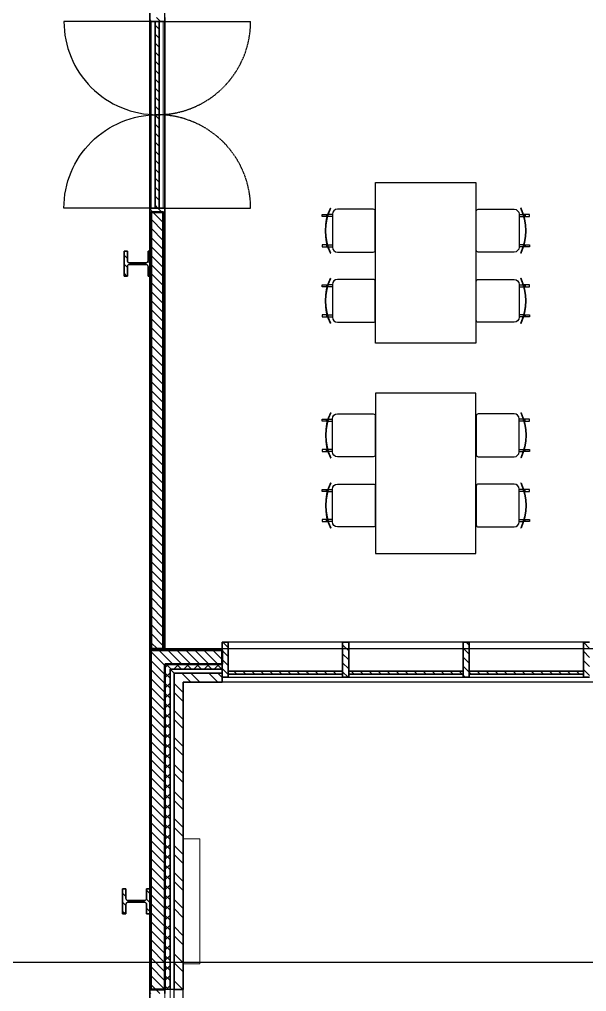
# Model space of a CAD drawing. Header units: millimetres. Extents: x -100 to 251604, y 0 to 25979.
# Drawn here: x 38954 to 44604, y 9626 to 19318 of the extents above; entities that cross this region are included whole.
import ezdxf

# ---------------------------------------------------------------- set-up
doc = ezdxf.new("R2010")
doc.units = ezdxf.units.MM
doc.linetypes.add('HIDDEN', pattern=[9.525, 6.35, -3.175])
doc.layers.get('0').update_dxf_attribs({"true_color": 0xdfdfdf})
for name, color, linetype in [('Background_0', 7, 'Continuous'), ('Background_BRX_2D_Symbols', 7, 'Continuous'), ('Background_DOOR_FRAME', 253, 'Continuous'), ('Background_DOOR_PANEL', 255, 'Continuous'), ('Background_Front bricks', 7, 'Continuous'), ('Background_GLASS', 161, 'Continuous'), ('Background_WINDOW_FRAME', 253, 'Continuous'), ('Boundary_0', 7, 'Continuous'), ('Boundary_Air', 7, 'Continuous'), ('Boundary_BRX_2D+_Swing', 7, 'Continuous'), ('Boundary_Cavity Wall_ Front', 7, 'Continuous'), ('Boundary_DOOR_FRAME', 253, 'Continuous'), ('Boundary_DOOR_PANEL', 255, 'Continuous'), ('Boundary_Front bricks', 7, 'Continuous'), ('Boundary_GLASS', 161, 'Continuous'), ('Boundary_Gypsum Board', 54, 'Continuous'), ('Boundary_Insulation_ Polyurethane Foam', 42, 'Continuous'), ('Boundary_Interior Wall Plaster_ 140', 7, 'Continuous'), ('Boundary_Plaster_ Cement', 165, 'Continuous'), ('Boundary_WINDOW_FRAME', 253, 'Continuous'), ('Fill_0', 7, 'Continuous'), ('Fill_DOOR_FRAME', 253, 'Continuous'), ('Fill_DOOR_PANEL', 255, 'Continuous'), ('Fill_Front bricks', 7, 'Continuous'), ('Fill_GLASS', 161, 'Continuous'), ('Fill_Gypsum Board', 251, 'Continuous'), ('Fill_Insulation_ Polyurethane Foam', 42, 'Continuous'), ('Fill_Plaster_ Cement', 253, 'Continuous'), ('Fill_Supporting Wall_ Brick', 11, 'Continuous'), ('Fill_WINDOW_FRAME', 253, 'Continuous'), ('Viewport border', 7, 'Continuous')]:
    doc.layers.add(name, color=color, linetype=linetype)
for name, color, linetype, lineweight in [('Background_Air', 7, 'Continuous', 9), ('Background_Concrete_ Reinforced', 7, 'Continuous', 9), ('Background_Floor_ Ceramic Tiles', 7, 'Continuous', 9), ('Background_Gypsum Board', 7, 'Continuous', 9), ('Background_Insulation_ Polyurethane Foam', 7, 'Continuous', 9), ('Background_Plaster_ Cement', 7, 'Continuous', 9), ('Background_Supporting Wall_ Brick', 7, 'Continuous', 9), ('BIM_SECTIONS', 151, 'Continuous', 25), ('Boundary_Supporting Wall_ Brick', 14, 'Continuous', 50)]:
    doc.layers.add(name, color=color, linetype=linetype, lineweight=lineweight)
doc.layers.add('BIM_ROOM_LINES', color=7, linetype='Continuous', plot=False)
pattern_1 = [(45, (-5377.5, -9300), (-44.90128, 44.90128), [])]
pattern_2 = [(45, (-5377.5, -9300), (-134.7038, 134.7038), []), (45, (-5332.6, -9300), (-134.7038, 134.7038), []), (45, (-5287.7, -9300), (-134.7038, 134.7038), []), (45, (-5242.8, -9300), (-134.7038, 134.7038), [])]

# ---------------------------------------------------------------- blocks, each defined once
blk = doc.blocks.new('*U10860')
at = {"extrusion": (0, 1, -6.12323e-17)}
for points in [[(-40, -75), (-40, 855, 0.414214), (-970, -75)], [(-1900, -75), (-1900, 855, -0.414214), (-970, -75)]]:
    blk.add_lwpolyline(points, format="xyb", dxfattribs=at)
at = {"linetype": 'HIDDEN', "extrusion": (0, 1, -6.12323e-17)}
for points in [[(-40, -75), (-40, -1005, -0.414214), (-970, -75)], [(-1900, -75), (-1900, -1005, 0.414214), (-970, -75)]]:
    blk.add_lwpolyline(points, format="xyb", dxfattribs=at)
blk = doc.blocks.new('*U10884')
for p, q in [((28895.5, 2582), (27895.5, 2582)), ((27895.5, 2582), (27895.5, 982)), ((28895.5, 982), (28895.5, 2582)), ((27895.5, 982), (28895.5, 982))]:
    blk.add_line(p, q)
blk = doc.blocks.new('*U10885')
for p, q in [((27445.6, 2387), (27449.2, 2385.3)), ((27515.5, 2375.8), (27873, 2375.8)), ((27893, 2355.8), (27893, 1968.3)), ((27361.8, 2302), (27362.1, 2322)), ((27414.4, 2302), (27361.8, 2302)), ((27362.1, 2322), (27420.3, 2322)), ((27405.6, 2302), (27405.6, 2322)), ((27415.5, 2322), (27415.5, 2306.1)), ((27418.5, 2302), (27465.5, 2302)), ((27424.5, 2322), (27465.5, 2322)), ((27465.5, 1998.3), (27465.5, 2325.8)), ((27362.4, 2022), (27362.1, 2002)), ((27362.1, 2002), (27420.3, 2002)), ((27414.4, 2022), (27362.4, 2022)), ((27405.6, 2002), (27405.6, 2022)), ((27415.5, 2002), (27415.5, 2017.9)), ((27465.5, 2022), (27418.5, 2022)), ((27465.5, 2002), (27424.5, 2002)), ((27445.6, 1937), (27449.2, 1938.7)), ((27873, 1948.3), (27515.5, 1948.3))]:
    blk.add_line(p, q)
for radius in [531.3, 527.3]:
    blk.add_arc((27926.8, 2162), radius, 154.94238, 205.05762)
at = {"extrusion": (9.75748e-18, 0, -1)}
for centre, radius, start, end in [((-27515.5, 2325.8), 50, 0, 90), ((-27873, 2355.8), 20, 90, 180), ((-27515.5, 1998.3), 50, 270, 0), ((-27873, 1968.3), 20, 180, 270)]:
    blk.add_arc(centre, radius, start, end, dxfattribs=at)
blk = doc.blocks.new('*U10886')
for p, q in [((27445.6, 1687), (27449.2, 1685.3)), ((27515.5, 1675.8), (27873, 1675.8)), ((27893, 1655.8), (27893, 1268.3)), ((27361.8, 1602), (27362.1, 1622)), ((27414.4, 1602), (27361.8, 1602)), ((27362.1, 1622), (27420.3, 1622)), ((27405.6, 1602), (27405.6, 1622)), ((27415.5, 1622), (27415.5, 1606.1)), ((27418.5, 1602), (27465.5, 1602)), ((27424.5, 1622), (27465.5, 1622)), ((27465.5, 1298.3), (27465.5, 1625.8)), ((27362.4, 1322), (27362.1, 1302)), ((27362.1, 1302), (27420.3, 1302)), ((27414.4, 1322), (27362.4, 1322)), ((27405.6, 1302), (27405.6, 1322)), ((27415.5, 1302), (27415.5, 1317.9)), ((27465.5, 1322), (27418.5, 1322)), ((27465.5, 1302), (27424.5, 1302)), ((27445.6, 1237), (27449.2, 1238.7)), ((27873, 1248.3), (27515.5, 1248.3))]:
    blk.add_line(p, q)
for radius in [531.3, 527.3]:
    blk.add_arc((27926.8, 1462), radius, 154.94238, 205.05762)
at = {"extrusion": (9.75748e-18, 0, -1)}
for centre, radius, start, end in [((-27515.5, 1625.8), 50, 0, 90), ((-27873, 1655.8), 20, 90, 180), ((-27515.5, 1298.3), 50, 270, 0), ((-27873, 1268.3), 20, 180, 270)]:
    blk.add_arc(centre, radius, start, end, dxfattribs=at)
blk = doc.blocks.new('*U10887')
for p, q in [((28898, 2355.8), (28898, 1968.3)), ((29275.5, 2375.8), (28918, 2375.8)), ((29345.4, 2387), (29341.8, 2385.3)), ((29325.5, 1998.3), (29325.5, 2325.8)), ((29366.5, 2322), (29325.5, 2322)), ((29372.5, 2302), (29325.5, 2302)), ((29428.9, 2322), (29370.7, 2322)), ((29375.5, 2322), (29375.5, 2306.1)), ((29376.6, 2302), (29429.2, 2302)), ((29385.4, 2302), (29385.4, 2322)), ((29429.2, 2302), (29428.9, 2322)), ((28918, 1948.3), (29275.5, 1948.3)), ((29325.5, 2022), (29372.5, 2022)), ((29325.5, 2002), (29366.5, 2002)), ((29345.4, 1937), (29341.8, 1938.7)), ((29428.9, 2002), (29370.7, 2002)), ((29375.5, 2002), (29375.5, 2017.9)), ((29376.6, 2022), (29428.6, 2022)), ((29385.4, 2002), (29385.4, 2022)), ((29428.6, 2022), (29428.9, 2002))]:
    blk.add_line(p, q)
for centre, radius, start, end in [((28918, 2355.8), 20, 90, 180), ((29275.5, 2325.8), 50, 0, 90), ((28918, 1968.3), 20, 180, 270), ((29275.5, 1998.3), 50, 270, 0)]:
    blk.add_arc(centre, radius, start, end)
at = {"extrusion": (9.75748e-18, 0, -1)}
for radius in [527.3, 531.3]:
    blk.add_arc((-28864.2, 2162), radius, 154.94238, 205.05762, dxfattribs=at)
blk = doc.blocks.new('*U10888')
for p, q in [((28898, 1655.8), (28898, 1268.3)), ((29275.5, 1675.8), (28918, 1675.8)), ((29345.4, 1687), (29341.8, 1685.3)), ((29325.5, 1298.3), (29325.5, 1625.8)), ((29366.5, 1622), (29325.5, 1622)), ((29372.5, 1602), (29325.5, 1602)), ((29428.9, 1622), (29370.7, 1622)), ((29375.5, 1622), (29375.5, 1606.1)), ((29376.6, 1602), (29429.2, 1602)), ((29385.4, 1602), (29385.4, 1622)), ((29429.2, 1602), (29428.9, 1622)), ((29325.5, 1322), (29372.5, 1322)), ((29325.5, 1302), (29366.5, 1302)), ((29428.9, 1302), (29370.7, 1302)), ((29375.5, 1302), (29375.5, 1317.9)), ((29376.6, 1322), (29428.6, 1322)), ((29385.4, 1302), (29385.4, 1322)), ((29428.6, 1322), (29428.9, 1302)), ((28918, 1248.3), (29275.5, 1248.3)), ((29345.4, 1237), (29341.8, 1238.7))]:
    blk.add_line(p, q)
for centre, radius, start, end in [((28918, 1655.8), 20, 90, 180), ((29275.5, 1625.8), 50, 0, 90), ((28918, 1268.3), 20, 180, 270), ((29275.5, 1298.3), 50, 270, 0)]:
    blk.add_arc(centre, radius, start, end)
at = {"extrusion": (9.75748e-18, 0, -1)}
for radius in [527.3, 531.3]:
    blk.add_arc((-28864.2, 1462), radius, 154.94238, 205.05762, dxfattribs=at)
blk = doc.blocks.new('*U10889')
for p, q in [((27895.5, 4682), (28895.5, 4682)), ((27895.5, 3082), (27895.5, 4682)), ((28895.5, 4682), (28895.5, 3082)), ((28895.5, 3082), (27895.5, 3082))]:
    blk.add_line(p, q)
blk = doc.blocks.new('*U10890')
for p, q in [((27445.6, 3727), (27449.2, 3725.3)), ((27873, 3715.8), (27515.5, 3715.8)), ((27893, 3308.3), (27893, 3695.8)), ((27362.1, 3662), (27420.3, 3662)), ((27362.4, 3642), (27362.1, 3662)), ((27414.4, 3642), (27362.4, 3642)), ((27405.6, 3662), (27405.6, 3642)), ((27415.5, 3662), (27415.5, 3646.1)), ((27465.5, 3642), (27418.5, 3642)), ((27465.5, 3662), (27424.5, 3662)), ((27465.5, 3665.8), (27465.5, 3338.3)), ((27414.4, 3362), (27361.8, 3362)), ((27361.8, 3362), (27362.1, 3342)), ((27362.1, 3342), (27420.3, 3342)), ((27405.6, 3362), (27405.6, 3342)), ((27415.5, 3342), (27415.5, 3357.9)), ((27418.5, 3362), (27465.5, 3362)), ((27424.5, 3342), (27465.5, 3342)), ((27445.6, 3277), (27449.2, 3278.7)), ((27515.5, 3288.3), (27873, 3288.3))]:
    blk.add_line(p, q)
at = {"extrusion": (9.75748e-18, 0, -1)}
for radius in [531.3, 527.3]:
    blk.add_arc((-27926.8, 3502), radius, 334.94238, 25.05762, dxfattribs=at)
for centre, radius, start, end in [((27515.5, 3665.8), 50, 90, 180), ((27873, 3695.8), 20, 0, 90), ((27515.5, 3338.3), 50, 180, 270), ((27873, 3308.3), 20, 270, 0)]:
    blk.add_arc(centre, radius, start, end)
blk = doc.blocks.new('*U10891')
for p, q in [((27362.1, 4362), (27420.3, 4362)), ((27362.4, 4342), (27362.1, 4362)), ((27405.6, 4362), (27405.6, 4342)), ((27415.5, 4362), (27415.5, 4346.1)), ((27465.5, 4362), (27424.5, 4362)), ((27445.6, 4427), (27449.2, 4425.3)), ((27465.5, 4365.8), (27465.5, 4038.3)), ((27873, 4415.8), (27515.5, 4415.8)), ((27893, 4008.3), (27893, 4395.8)), ((27414.4, 4342), (27362.4, 4342)), ((27465.5, 4342), (27418.5, 4342)), ((27414.4, 4062), (27361.8, 4062)), ((27361.8, 4062), (27362.1, 4042)), ((27362.1, 4042), (27420.3, 4042)), ((27405.6, 4062), (27405.6, 4042)), ((27415.5, 4042), (27415.5, 4057.9)), ((27418.5, 4062), (27465.5, 4062)), ((27424.5, 4042), (27465.5, 4042)), ((27445.6, 3977), (27449.2, 3978.7)), ((27515.5, 3988.3), (27873, 3988.3))]:
    blk.add_line(p, q)
at = {"extrusion": (9.75748e-18, 0, -1)}
for radius in [531.3, 527.3]:
    blk.add_arc((-27926.8, 4202), radius, 334.94238, 25.05762, dxfattribs=at)
for centre, radius, start, end in [((27515.5, 4365.8), 50, 90, 180), ((27873, 4395.8), 20, 0, 90), ((27515.5, 4038.3), 50, 180, 270), ((27873, 4008.3), 20, 270, 0)]:
    blk.add_arc(centre, radius, start, end)
blk = doc.blocks.new('*U10892')
for p, q in [((28898, 3308.3), (28898, 3695.8)), ((28918, 3715.8), (29275.5, 3715.8)), ((29345.4, 3727), (29341.8, 3725.3)), ((29325.5, 3665.8), (29325.5, 3338.3)), ((29325.5, 3662), (29366.5, 3662)), ((29325.5, 3642), (29372.5, 3642)), ((29428.9, 3662), (29370.7, 3662)), ((29375.5, 3662), (29375.5, 3646.1)), ((29376.6, 3642), (29428.6, 3642)), ((29385.4, 3662), (29385.4, 3642)), ((29428.6, 3642), (29428.9, 3662)), ((29372.5, 3362), (29325.5, 3362)), ((29366.5, 3342), (29325.5, 3342)), ((29428.9, 3342), (29370.7, 3342)), ((29375.5, 3342), (29375.5, 3357.9)), ((29376.6, 3362), (29429.2, 3362)), ((29385.4, 3362), (29385.4, 3342)), ((29429.2, 3362), (29428.9, 3342)), ((29275.5, 3288.3), (28918, 3288.3)), ((29345.4, 3277), (29341.8, 3278.7))]:
    blk.add_line(p, q)
at = {"extrusion": (9.75748e-18, 0, -1)}
for centre, radius, start, end in [((-28918, 3695.8), 20, 0, 90), ((-29275.5, 3665.8), 50, 90, 180), ((-28918, 3308.3), 20, 270, 0), ((-29275.5, 3338.3), 50, 180, 270)]:
    blk.add_arc(centre, radius, start, end, dxfattribs=at)
for radius in [527.3, 531.3]:
    blk.add_arc((28864.2, 3502), radius, 334.94238, 25.05762)
blk = doc.blocks.new('*U10893')
for p, q in [((28898, 4008.3), (28898, 4395.8)), ((28918, 4415.8), (29275.5, 4415.8)), ((29325.5, 4365.8), (29325.5, 4038.3)), ((29325.5, 4362), (29366.5, 4362)), ((29345.4, 4427), (29341.8, 4425.3)), ((29428.9, 4362), (29370.7, 4362)), ((29375.5, 4362), (29375.5, 4346.1)), ((29385.4, 4362), (29385.4, 4342)), ((29428.6, 4342), (29428.9, 4362)), ((29325.5, 4342), (29372.5, 4342)), ((29376.6, 4342), (29428.6, 4342)), ((29275.5, 3988.3), (28918, 3988.3)), ((29372.5, 4062), (29325.5, 4062)), ((29366.5, 4042), (29325.5, 4042)), ((29345.4, 3977), (29341.8, 3978.7)), ((29428.9, 4042), (29370.7, 4042)), ((29375.5, 4042), (29375.5, 4057.9)), ((29376.6, 4062), (29429.2, 4062)), ((29385.4, 4062), (29385.4, 4042)), ((29429.2, 4062), (29428.9, 4042))]:
    blk.add_line(p, q)
at = {"extrusion": (9.75748e-18, 0, -1)}
for centre, radius, start, end in [((-28918, 4395.8), 20, 0, 90), ((-29275.5, 4365.8), 50, 90, 180), ((-28918, 4008.3), 20, 270, 0), ((-29275.5, 4038.3), 50, 180, 270)]:
    blk.add_arc(centre, radius, start, end, dxfattribs=at)
for radius in [527.3, 531.3]:
    blk.add_arc((28864.2, 4202), radius, 334.94238, 25.05762)
blk = doc.blocks.new('Main_Floor 0__section__..%5CMainBuilding.dwg', base_point=(-3894.6, -13009.5))
at = {"layer": 'Fill_0', "extrusion": (9.75748e-18, -8.57155e-30, -1)}
h = blk.add_hatch(dxfattribs=at)
h.set_pattern_fill('ANSI31', color=256, scale=20, style=0)
h.set_pattern_definition(pattern_1)
edge = h.paths.add_edge_path()
edge.add_line((-25422.5, 3750), (-25422.5, 3844))
edge.add_spline(control_points=[(-25422.5, 3844), (-25422.5, 3865), (-25443.5, 3865)], knot_values=[-0.785398, -0.785398, -0.785398, 0.785398, 0.785398, 0.785398], weights=[1, 0.707107, 1], degree=2, periodic=0)
edge.add_line((-25443.5, 3865), (-25607.5, 3865))
edge.add_spline(control_points=[(-25607.5, 3865), (-25628.5, 3865), (-25628.5, 3844)], knot_values=[-0.785398, -0.785398, -0.785398, 0.785398, 0.785398, 0.785398], weights=[1, 0.707107, 1], degree=2, periodic=0)
edge.add_line((-25628.5, 3844), (-25628.5, 3750))
edge.add_line((-25628.5, 3750), (-25660.5, 3750))
edge.add_line((-25660.5, 3750), (-25660.5, 3998))
edge.add_line((-25660.5, 3998), (-25628.5, 3998))
edge.add_line((-25628.5, 3998), (-25628.5, 3904))
edge.add_spline(control_points=[(-25628.5, 3904), (-25628.5, 3883), (-25607.5, 3883)], knot_values=[-0.785398, -0.785398, -0.785398, 0.785398, 0.785398, 0.785398], weights=[1, 0.707107, 1], degree=2, periodic=0)
edge.add_line((-25607.5, 3883), (-25443.5, 3883))
edge.add_spline(control_points=[(-25443.5, 3883), (-25422.5, 3883), (-25422.5, 3904)], knot_values=[-0.785398, -0.785398, -0.785398, 0.785398, 0.785398, 0.785398], weights=[1, 0.707107, 1], degree=2, periodic=0)
edge.add_line((-25422.5, 3904), (-25422.5, 3998))
edge.add_line((-25422.5, 3998), (-25390.5, 3998))
edge.add_line((-25390.5, 3998), (-25390.5, 3750))
edge.add_line((-25390.5, 3750), (-25422.5, 3750))
at = {"layer": 'Fill_0', "extrusion": (3.14108e-18, 3.40645e-18, -1)}
h = blk.add_hatch(dxfattribs=at)
h.set_pattern_fill('ANSI31', color=256, scale=20, style=0)
h.set_pattern_definition(pattern_1)
edge = h.paths.add_edge_path()
edge.add_line((-25407.5, -2455), (-25407.5, -2361))
edge.add_line((-25407.5, -2361), (-25375.5, -2361))
edge.add_line((-25375.5, -2361), (-25375.5, -2609))
edge.add_line((-25375.5, -2609), (-25407.5, -2609))
edge.add_line((-25407.5, -2609), (-25407.5, -2515))
edge.add_spline(control_points=[(-25407.5, -2515), (-25407.5, -2494), (-25428.5, -2494)], knot_values=[-0.785398, -0.785398, -0.785398, 0.785398, 0.785398, 0.785398], weights=[1, 0.707107, 1], degree=2, periodic=0)
edge.add_line((-25428.5, -2494), (-25592.5, -2494))
edge.add_spline(control_points=[(-25592.5, -2494), (-25613.5, -2494), (-25613.5, -2515)], knot_values=[-0.785398, -0.785398, -0.785398, 0.785398, 0.785398, 0.785398], weights=[1, 0.707107, 1], degree=2, periodic=0)
edge.add_line((-25613.5, -2515), (-25613.5, -2609))
edge.add_line((-25613.5, -2609), (-25645.5, -2609))
edge.add_line((-25645.5, -2609), (-25645.5, -2361))
edge.add_line((-25645.5, -2361), (-25613.5, -2361))
edge.add_line((-25613.5, -2361), (-25613.5, -2455))
edge.add_spline(control_points=[(-25613.5, -2455), (-25613.5, -2476), (-25592.5, -2476)], knot_values=[-0.785398, -0.785398, -0.785398, 0.785398, 0.785398, 0.785398], weights=[1, 0.707107, 1], degree=2, periodic=0)
edge.add_line((-25592.5, -2476), (-25428.5, -2476))
edge.add_spline(control_points=[(-25428.5, -2476), (-25407.5, -2476), (-25407.5, -2455)], knot_values=[-0.785398, -0.785398, -0.785398, 0.785398, 0.785398, 0.785398], weights=[1, 0.707107, 1], degree=2, periodic=0)
at = {"layer": 'Fill_DOOR_FRAME', "extrusion": (9.75748e-18, -6.87227e-29, -1)}
h = blk.add_hatch(dxfattribs=at)
h.set_pattern_fill('ANSI31', color=256, scale=20, style=0)
h.set_pattern_definition(pattern_1)
h.paths.add_polyline_path([(-25795.5, 6328), (-25645.5, 6328), (-25645.5, 6288), (-25795.5, 6288)])
h = blk.add_hatch(dxfattribs=at)
h.set_pattern_fill('ANSI31', color=256, scale=20, style=0)
h.set_pattern_definition(pattern_1)
h.paths.add_polyline_path([(-25795.5, 4428), (-25645.5, 4428), (-25645.5, 4388), (-25795.5, 4388)])
at = {"layer": 'Fill_DOOR_FRAME', "extrusion": (9.75748e-18, 2.89359e-28, -1)}
h = blk.add_hatch(dxfattribs=at)
h.set_pattern_fill('ANSI31', color=256, scale=20, style=0)
h.set_pattern_definition(pattern_1)
h.paths.add_polyline_path([(-25795.5, -3363.8), (-25645.5, -3363.8), (-25645.5, -3403.8), (-25795.5, -3403.8)])
at = {"layer": 'Fill_DOOR_PANEL', "extrusion": (9.75748e-18, 2.67646e-32, -1)}
h = blk.add_hatch(dxfattribs=at)
h.set_pattern_fill('ANSI31', color=256, scale=20, style=0)
h.set_pattern_definition(pattern_1)
h.paths.add_polyline_path([(-25740.5, 5358), (-25740.5, 6288), (-25700.5, 6288), (-25700.5, 5358)])
h = blk.add_hatch(dxfattribs=at)
h.set_pattern_fill('ANSI31', color=256, scale=20, style=0)
h.set_pattern_definition(pattern_1)
h.paths.add_polyline_path([(-25740.5, 4428), (-25740.5, 5358), (-25700.5, 5358), (-25700.5, 4428)])
at = {"layer": 'Fill_Front bricks', "extrusion": (-7.75349e-17, 2.1559e-16, -1)}
h = blk.add_hatch(dxfattribs=at)
h.set_pattern_fill('ANSI32', color=256, scale=20, style=0)
h.set_pattern_definition([(45, (-5377.5, -9300), (-134.7038, 134.7038), []), (45, (-5287.7, -9300), (-134.7038, 134.7038), [])])
h.paths.add_polyline_path([(-26367.5, -300), (-26367.5, -210), (-25887.5, -210), (-25887.5, -3363.8), (-25977.5, -3363.8), (-25977.5, -300)])
at = {"layer": 'Fill_GLASS', "extrusion": (9.75748e-18, 0, -1)}
h = blk.add_hatch(dxfattribs=at)
h.set_pattern_fill('ANSI31', color=256, scale=20, style=0)
h.set_pattern_definition(pattern_1)
h.paths.add_polyline_path([(-26427.5, -220), (-27567.5, -220), (-27567.5, -190), (-26427.5, -190)])
at = {"layer": 'Fill_GLASS', "extrusion": (6.03639e-18, -1.41402e-16, -1)}
h = blk.add_hatch(dxfattribs=at)
h.set_pattern_fill('ANSI31', color=256, scale=20, style=0)
h.set_pattern_definition(pattern_1)
h.paths.add_polyline_path([(-27627.5, -220), (-28767.5, -220), (-28767.5, -190), (-27627.5, -190)])
at = {"layer": 'Fill_GLASS', "extrusion": (-4.45705e-17, 0, -1)}
h = blk.add_hatch(dxfattribs=at)
h.set_pattern_fill('ANSI31', color=256, scale=20, style=0)
h.set_pattern_definition(pattern_1)
h.paths.add_polyline_path([(-28827.5, -220), (-29967.5, -220), (-29967.5, -190), (-28827.5, -190)])
at = {"layer": 'Fill_Gypsum Board', "extrusion": (-4.94372e-17, -1.62036e-15, -1)}
h = blk.add_hatch(dxfattribs=at)
h.set_pattern_fill('ANSI34', color=256, scale=10, style=0)
h.set_pattern_definition([(45, (-5377.5, -9300), (-134.7038, 134.7038), []), (45, (-5332.6, -9300), (-134.7038, 134.7038), []), (45, (-5287.7, -9300), (-134.7038, 134.7038), []), (45, (-5242.8, -9300), (-134.7038, 134.7038), [])])
h.paths.add_polyline_path([(-25645.5, 32), (-25657.5, 20), (-26367.5, 20), (-26367.5, 32)])
at = {"layer": 'Fill_Gypsum Board', "extrusion": (9.75748e-18, -1.28262e-31, -1)}
h = blk.add_hatch(dxfattribs=at)
h.set_pattern_fill('ANSI34', color=256, scale=10, style=0)
h.set_pattern_definition(pattern_2)
h.paths.add_polyline_path([(-25645.5, -3363.8), (-25657.5, -3363.8), (-25657.5, 20), (-25645.5, 32)])
at = {"layer": 'Fill_Insulation_ Polyurethane Foam', "extrusion": (-6.02199e-17, -3.49887e-17, -1)}
h = blk.add_hatch(dxfattribs=at)
h.set_pattern_fill('INSULATION', color=256, scale=20, style=0)
h.set_pattern_definition([(45, (-5377.5, -9300), (-50.28943, 50.28943), []), (135, (-5377.5, -9300), (-50.28943, -50.28943), [])])
h.paths.add_polyline_path([(-26367.5, -170), (-26367.5, -120), (-25797.5, -120), (-25797.5, -3363.8), (-25847.5, -3363.8), (-25847.5, -170)])
at = {"layer": 'Fill_Plaster_ Cement', "extrusion": (9.75748e-18, 0, -1)}
h = blk.add_hatch(dxfattribs=at)
h.set_pattern_fill('ANSI34', color=256, scale=10, style=0)
h.set_pattern_definition(pattern_2)
h.paths.add_polyline_path([(-25645.5, 32), (-25660.5, 32), (-25660.5, 4388), (-25645.5, 4388)])
h = blk.add_hatch(dxfattribs=at)
h.set_pattern_fill('ANSI34', color=256, scale=10, style=0)
h.set_pattern_definition(pattern_2)
h.paths.add_polyline_path([(-25795.5, 4388), (-25780.5, 4388), (-25780.5, 32), (-25795.5, 32)])
at = {"layer": 'Fill_Supporting Wall_ Brick', "extrusion": (9.75748e-18, -6.50654e-33, -1)}
h = blk.add_hatch(dxfattribs=at)
h.set_pattern_fill('ANSI31', color=256, scale=20, style=0)
h.set_pattern_definition(pattern_1)
h.paths.add_polyline_path([(-25780.5, 4388), (-25660.5, 4388), (-25660.5, 32), (-25780.5, 32)])
at = {"layer": 'Fill_Supporting Wall_ Brick', "extrusion": (-4.95363e-17, -2.96469e-17, -1)}
h = blk.add_hatch(dxfattribs=at)
h.set_pattern_fill('ANSI31', color=256, scale=20, style=0)
h.set_pattern_definition(pattern_1)
h.paths.add_polyline_path([(-26367.5, -120), (-26367.5, 20), (-25657.5, 20), (-25657.5, -3363.8), (-25797.5, -3363.8), (-25797.5, -120)])
at = {"layer": 'Fill_WINDOW_FRAME', "extrusion": (9.75748e-18, 0, -1)}
h = blk.add_hatch(dxfattribs=at)
h.set_pattern_fill('ANSI31', color=256, scale=20, style=0)
h.set_pattern_definition(pattern_1)
h.paths.add_polyline_path([(-26427.5, 100), (-26367.5, 100), (-26367.5, -250), (-26427.5, -250)])
h = blk.add_hatch(dxfattribs=at)
h.set_pattern_fill('ANSI31', color=256, scale=20, style=0)
h.set_pattern_definition(pattern_1)
h.paths.add_polyline_path([(-27627.5, 100), (-27567.5, 100), (-27567.5, -250), (-27627.5, -250)])
h = blk.add_hatch(dxfattribs=at)
h.set_pattern_fill('ANSI31', color=256, scale=20, style=0)
h.set_pattern_definition(pattern_1)
h.paths.add_polyline_path([(-28827.5, 100), (-28767.5, 100), (-28767.5, -250), (-28827.5, -250)])
h = blk.add_hatch(dxfattribs=at)
h.set_pattern_fill('ANSI31', color=256, scale=20, style=0)
h.set_pattern_definition(pattern_1)
h.paths.add_polyline_path([(-30027.5, 100), (-29967.5, 100), (-29967.5, -250), (-30027.5, -250)])
at = {"layer": 'Background_0'}
for p, q in [((25422.5, 3998), (25390.5, 3998)), ((25390.5, 3998), (25390.5, 3750)), ((25422.5, 3904), (25422.5, 3998)), ((25660.5, 3998), (25628.5, 3998)), ((25628.5, 3998), (25628.5, 3904)), ((25660.5, 3750), (25660.5, 3998)), ((25607.5, 3883), (25443.5, 3883)), ((25422.5, 3750), (25422.5, 3844)), ((25443.5, 3865), (25607.5, 3865)), ((25628.5, 3844), (25628.5, 3750)), ((25390.5, 3750), (25422.5, 3750)), ((25628.5, 3750), (25660.5, 3750)), ((25375.5, -2361), (25375.5, -2609)), ((25407.5, -2361), (25375.5, -2361)), ((25407.5, -2455), (25407.5, -2361)), ((25645.5, -2361), (25613.5, -2361)), ((25613.5, -2361), (25613.5, -2455)), ((25645.5, -2609), (25645.5, -2361)), ((25407.5, -2609), (25407.5, -2515)), ((25592.5, -2476), (25428.5, -2476)), ((25428.5, -2494), (25592.5, -2494)), ((25613.5, -2515), (25613.5, -2609)), ((25375.5, -2609), (25407.5, -2609)), ((25613.5, -2609), (25645.5, -2609))]:
    blk.add_line(p, q, dxfattribs=at)
at = {"layer": 'Background_0', "extrusion": (0, 0, -1)}
for centre, start, end in [((-25443.5, 3904), 270, 0), ((-25607.5, 3904), 180, 270), ((-25443.5, 3844), 0, 90), ((-25607.5, 3844), 90, 180), ((-25428.5, -2455), 270, 0), ((-25428.5, -2515), 0, 90), ((-25592.5, -2455), 180, 270), ((-25592.5, -2515), 90, 180)]:
    blk.add_arc(centre, 21, start, end, dxfattribs=at)
at = {"layer": 'Background_Air'}
for p, q in [((26367.5, -170), (25847.5, -170)), ((25887.5, -210), (25847.5, -170)), ((25847.5, -170), (25847.5, -3363.8)), ((25847.5, -170), (25887.5, -210)), ((26367.5, -210), (26367.5, -170)), ((25887.5, -3363.8), (25887.5, -210)), ((25887.5, -210), (26367.5, -210)), ((25847.5, -5643.8), (25847.5, -3363.8)), ((25847.5, -3363.8), (25887.5, -3363.8)), ((25887.5, -3363.8), (25887.5, -5643.8))]:
    blk.add_line(p, q, dxfattribs=at)
at = {"layer": 'Background_Concrete_ Reinforced'}
for p, q in [((26145.5, -1861), (25977.5, -1861)), ((26145.5, -3109), (26145.5, -1861)), ((25977.5, -3109), (26145.5, -3109))]:
    blk.add_line(p, q, dxfattribs=at)
at = {"layer": 'Background_DOOR_FRAME'}
for p, q in [((25645.5, 6328), (25645.5, 6288)), ((25795.5, 6288), (25795.5, 6328)), ((25645.5, 6288), (25795.5, 6288)), ((25645.5, 4428), (25645.5, 4388)), ((25795.5, 4428), (25645.5, 4428)), ((25645.5, 4388), (25795.5, 4388)), ((25795.5, 4388), (25795.5, 4428)), ((25645.5, -3363.8), (25645.5, -3403.8)), ((25795.5, -3363.8), (25645.5, -3363.8)), ((25795.5, -3403.8), (25795.5, -3363.8))]:
    blk.add_line(p, q, dxfattribs=at)
at = {"layer": 'Background_DOOR_PANEL'}
for p, q in [((25740.5, 6288), (25700.5, 6288)), ((25700.5, 6288), (25700.5, 5358)), ((25740.5, 5358), (25740.5, 6288)), ((25700.5, 5358), (25740.5, 5358)), ((25740.5, 5358), (25700.5, 5358)), ((25700.5, 5358), (25700.5, 4428)), ((25740.5, 4428), (25740.5, 5358)), ((25700.5, 4428), (25740.5, 4428))]:
    blk.add_line(p, q, dxfattribs=at)
at = {"layer": 'Background_Floor_ Ceramic Tiles'}
for p, q in [((25660.5, 4428), (25660.5, 6288)), ((25780.5, 6288), (25780.5, 4428)), ((25645.5, -2361), (25645.5, 32)), ((25645.5, -8720), (25645.5, -2609))]:
    blk.add_line(p, q, dxfattribs=at)
at = {"layer": 'Background_Front bricks'}
for p, q in [((26367.5, -210), (25887.5, -210)), ((25887.5, -210), (25887.5, -3363.8)), ((26367.5, -300), (26367.5, -210)), ((25977.5, -3363.8), (25977.5, -300)), ((25977.5, -300), (26367.5, -300)), ((40827.5, -300), (26367.5, -300)), ((25887.5, -5643.8), (25887.5, -3363.8)), ((25887.5, -3363.8), (25977.5, -3363.8)), ((25977.5, -5643.8), (25977.5, -3363.8))]:
    blk.add_line(p, q, dxfattribs=at)
at = {"layer": 'Background_GLASS'}
for p, q in [((27567.5, -190), (26427.5, -190)), ((26427.5, -190), (26427.5, -220)), ((27567.5, -220), (27567.5, -190)), ((28767.5, -190), (27627.5, -190)), ((27627.5, -190), (27627.5, -220)), ((28767.5, -220), (28767.5, -190)), ((28827.5, -190), (28827.5, -220)), ((29967.5, -190), (28827.5, -190)), ((29967.5, -220), (29967.5, -190)), ((26427.5, -220), (27567.5, -220)), ((27627.5, -220), (28767.5, -220)), ((28827.5, -220), (29967.5, -220))]:
    blk.add_line(p, q, dxfattribs=at)
at = {"layer": 'Background_Gypsum Board'}
for p, q in [((25657.5, 20), (25645.5, 32)), ((25645.5, 32), (25657.5, 20)), ((25645.5, 32), (25645.5, -3363.8)), ((26367.5, 32), (25645.5, 32)), ((25657.5, -3363.8), (25657.5, 20)), ((25657.5, 20), (26367.5, 20)), ((26367.5, 20), (26367.5, 32)), ((25645.5, -3363.8), (25645.5, -5643.8)), ((25645.5, -3363.8), (25657.5, -3363.8))]:
    blk.add_line(p, q, dxfattribs=at)
at = {"layer": 'Background_Insulation_ Polyurethane Foam'}
for p, q in [((26367.5, -120), (25797.5, -120)), ((25797.5, -120), (25797.5, -3363.8)), ((25847.5, -3363.8), (25847.5, -170)), ((25847.5, -170), (26367.5, -170)), ((26367.5, -170), (26367.5, -120)), ((25797.5, -5643.8), (25797.5, -3363.8)), ((25797.5, -3363.8), (25847.5, -3363.8)), ((25847.5, -3363.8), (25847.5, -5643.8))]:
    blk.add_line(p, q, dxfattribs=at)
at = {"layer": 'Background_Plaster_ Cement'}
for p, q in [((25660.5, 4388), (25645.5, 4388)), ((25645.5, 4388), (25645.5, 32)), ((25660.5, 32), (25660.5, 4388)), ((25780.5, 4388), (25780.5, 32)), ((25795.5, 4388), (25780.5, 4388)), ((25795.5, 32), (25795.5, 4388)), ((25645.5, 32), (25660.5, 32)), ((25780.5, 32), (25795.5, 32))]:
    blk.add_line(p, q, dxfattribs=at)
at = {"layer": 'Background_Supporting Wall_ Brick'}
for p, q in [((25660.5, 6288), (25660.5, 4428)), ((25780.5, 4428), (25780.5, 6288)), ((25660.5, 4388), (25660.5, 32)), ((25780.5, 4388), (25660.5, 4388)), ((25780.5, 32), (25780.5, 4388)), ((26367.5, 20), (25657.5, 20)), ((25657.5, 20), (25657.5, -3363.8)), ((25660.5, 32), (25780.5, 32)), ((26367.5, -120), (26367.5, 20)), ((25797.5, -120), (26367.5, -120)), ((25797.5, -3363.8), (25797.5, -120)), ((25657.5, -3363.8), (25797.5, -3363.8)), ((25797.5, -3363.8), (25797.5, -5643.8))]:
    blk.add_line(p, q, dxfattribs=at)
at = {"layer": 'Background_WINDOW_FRAME'}
for p, q in [((26427.5, 100), (26367.5, 100)), ((26367.5, 100), (26367.5, -250)), ((26427.5, -250), (26427.5, 100)), ((27567.5, 100), (26427.5, 100)), ((27567.5, -190), (27567.5, 100)), ((27627.5, 100), (27567.5, 100)), ((27567.5, 100), (27567.5, -250)), ((28767.5, 100), (27627.5, 100)), ((27627.5, -250), (27627.5, 100)), ((28767.5, -190), (28767.5, 100)), ((28827.5, 100), (28767.5, 100)), ((28767.5, 100), (28767.5, -250)), ((29967.5, 100), (28827.5, 100)), ((28827.5, -250), (28827.5, 100)), ((29967.5, -190), (29967.5, 100)), ((30027.5, 100), (29967.5, 100)), ((29967.5, 100), (29967.5, -250)), ((26367.5, -250), (26427.5, -250)), ((26427.5, -250), (27567.5, -250)), ((27567.5, -250), (27567.5, -220)), ((27567.5, -250), (27627.5, -250)), ((27627.5, -250), (28767.5, -250)), ((28767.5, -250), (28767.5, -220)), ((28767.5, -250), (28827.5, -250)), ((28827.5, -250), (29967.5, -250)), ((29967.5, -250), (29967.5, -220)), ((29967.5, -250), (30027.5, -250))]:
    blk.add_line(p, q, dxfattribs=at)
at = {"layer": 'BIM_ROOM_LINES'}
for p, q in [((25645.5, 8928), (25645.5, -8968)), ((25795.5, 32), (25795.5, 8928)), ((25645.5, 3998), (25645.5, 8680)), ((25795.5, 6288), (25795.5, 4428)), ((25645.5, -2361), (25645.5, 3750)), ((40895.5, 32), (25795.5, 32)), ((25645.5, -8720), (25645.5, -2609))]:
    blk.add_line(p, q, dxfattribs=at)
at = {"layer": 'BIM_SECTIONS'}
blk.add_lwpolyline([(-218.4, -3092), (46823.4, -3092)], dxfattribs=at)
at = {"layer": 'Boundary_0'}
for p, q in [((25390.5, 3750), (25390.5, 3998)), ((25390.5, 3998), (25422.5, 3998)), ((25422.5, 3998), (25422.5, 3904)), ((25628.5, 3904), (25628.5, 3998)), ((25628.5, 3998), (25660.5, 3998)), ((25660.5, 3998), (25660.5, 3750)), ((25443.5, 3883), (25607.5, 3883)), ((25422.5, 3844), (25422.5, 3750)), ((25607.5, 3865), (25443.5, 3865)), ((25628.5, 3750), (25628.5, 3844)), ((25422.5, 3750), (25390.5, 3750)), ((25660.5, 3750), (25628.5, 3750)), ((25375.5, -2609), (25375.5, -2361)), ((25375.5, -2361), (25407.5, -2361)), ((25407.5, -2361), (25407.5, -2455)), ((25613.5, -2455), (25613.5, -2361)), ((25613.5, -2361), (25645.5, -2361)), ((25645.5, -2361), (25645.5, -2609)), ((25407.5, -2515), (25407.5, -2609)), ((25428.5, -2476), (25592.5, -2476)), ((25592.5, -2494), (25428.5, -2494)), ((25613.5, -2609), (25613.5, -2515)), ((25407.5, -2609), (25375.5, -2609)), ((25645.5, -2609), (25613.5, -2609))]:
    blk.add_line(p, q, dxfattribs=at)
for centre, start, end in [((25443.5, 3904), 180, 270), ((25607.5, 3904), 270, 0), ((25443.5, 3844), 90, 180), ((25607.5, 3844), 0, 90), ((25428.5, -2455), 180, 270), ((25428.5, -2515), 90, 180), ((25592.5, -2455), 270, 0), ((25592.5, -2515), 0, 90)]:
    blk.add_arc(centre, 21, start, end, dxfattribs=at)
at = {"layer": 'Boundary_Air'}
for p, q in [((25887.5, -210), (25847.5, -170)), ((25847.5, -170), (26367.5, -170)), ((25847.5, -3363.8), (25847.5, -170)), ((25847.5, -170), (25887.5, -210)), ((26367.5, -170), (26367.5, -210)), ((26367.5, -210), (25887.5, -210)), ((25887.5, -210), (25887.5, -3363.8)), ((25887.5, -3363.8), (25847.5, -3363.8))]:
    blk.add_line(p, q, dxfattribs=at)
at = {"layer": 'Boundary_Cavity Wall_ Front'}
for p, q in [((25645.5, -3363.8), (25645.5, 32)), ((25645.5, 32), (26367.5, 32)), ((26367.5, 32), (26367.5, -300)), ((26367.5, -300), (25977.5, -300)), ((25977.5, -300), (25977.5, -3363.8)), ((25977.5, -3363.8), (25645.5, -3363.8))]:
    blk.add_line(p, q, dxfattribs=at)
at = {"layer": 'Boundary_DOOR_FRAME'}
for p, q in [((25645.5, 6288), (25645.5, 6328)), ((25795.5, 6328), (25795.5, 6288)), ((25795.5, 6288), (25645.5, 6288)), ((25645.5, 4388), (25645.5, 4428)), ((25645.5, 4428), (25795.5, 4428)), ((25795.5, 4388), (25645.5, 4388)), ((25795.5, 4428), (25795.5, 4388)), ((25645.5, -3403.8), (25645.5, -3363.8)), ((25645.5, -3363.8), (25795.5, -3363.8)), ((25795.5, -3363.8), (25795.5, -3403.8))]:
    blk.add_line(p, q, dxfattribs=at)
at = {"layer": 'Boundary_DOOR_PANEL'}
for p, q in [((25700.5, 5358), (25700.5, 6288)), ((25700.5, 6288), (25740.5, 6288)), ((25740.5, 6288), (25740.5, 5358)), ((25740.5, 5358), (25700.5, 5358)), ((25700.5, 4428), (25700.5, 5358)), ((25700.5, 5358), (25740.5, 5358)), ((25740.5, 5358), (25740.5, 4428)), ((25740.5, 4428), (25700.5, 4428))]:
    blk.add_line(p, q, dxfattribs=at)
at = {"layer": 'Boundary_Front bricks'}
for p, q in [((25887.5, -3363.8), (25887.5, -210)), ((25887.5, -210), (26367.5, -210)), ((26367.5, -210), (26367.5, -300)), ((26367.5, -300), (25977.5, -300)), ((25977.5, -300), (25977.5, -3363.8)), ((25977.5, -3363.8), (25887.5, -3363.8))]:
    blk.add_line(p, q, dxfattribs=at)
at = {"layer": 'Boundary_GLASS'}
for p, q in [((26427.5, -220), (26427.5, -190)), ((26427.5, -190), (27567.5, -190)), ((27567.5, -190), (27567.5, -220)), ((27627.5, -220), (27627.5, -190)), ((27627.5, -190), (28767.5, -190)), ((28767.5, -190), (28767.5, -220)), ((28827.5, -220), (28827.5, -190)), ((28827.5, -190), (29967.5, -190)), ((29967.5, -190), (29967.5, -220)), ((27567.5, -220), (26427.5, -220)), ((28767.5, -220), (27627.5, -220)), ((29967.5, -220), (28827.5, -220))]:
    blk.add_line(p, q, dxfattribs=at)
at = {"layer": 'Boundary_Gypsum Board'}
for p, q in [((25645.5, 32), (26367.5, 32)), ((25657.5, 20), (25645.5, 32)), ((25645.5, -3363.8), (25645.5, 32)), ((25645.5, 32), (25657.5, 20)), ((26367.5, 20), (25657.5, 20)), ((25657.5, 20), (25657.5, -3363.8)), ((26367.5, 32), (26367.5, 20)), ((25657.5, -3363.8), (25645.5, -3363.8))]:
    blk.add_line(p, q, dxfattribs=at)
at = {"layer": 'Boundary_Insulation_ Polyurethane Foam'}
for p, q in [((25797.5, -3363.8), (25797.5, -120)), ((25797.5, -120), (26367.5, -120)), ((26367.5, -170), (25847.5, -170)), ((25847.5, -170), (25847.5, -3363.8)), ((26367.5, -120), (26367.5, -170)), ((25847.5, -3363.8), (25797.5, -3363.8))]:
    blk.add_line(p, q, dxfattribs=at)
at = {"layer": 'Boundary_Interior Wall Plaster_ 140'}
for p, q in [((25645.5, 4388), (25795.5, 4388)), ((25645.5, 32), (25645.5, 4388)), ((25795.5, 4388), (25795.5, 32)), ((25795.5, 32), (25645.5, 32))]:
    blk.add_line(p, q, dxfattribs=at)
at = {"layer": 'Boundary_Plaster_ Cement'}
for p, q in [((25645.5, 32), (25645.5, 4388)), ((25645.5, 4388), (25660.5, 4388)), ((25660.5, 4388), (25660.5, 32)), ((25780.5, 32), (25780.5, 4388)), ((25780.5, 4388), (25795.5, 4388)), ((25795.5, 4388), (25795.5, 32)), ((25660.5, 32), (25645.5, 32)), ((25795.5, 32), (25780.5, 32))]:
    blk.add_line(p, q, dxfattribs=at)
at = {"layer": 'Boundary_Supporting Wall_ Brick'}
for p, q in [((25660.5, 32), (25660.5, 4388)), ((25660.5, 4388), (25780.5, 4388)), ((25780.5, 4388), (25780.5, 32)), ((25657.5, -3363.8), (25657.5, 20)), ((25657.5, 20), (26367.5, 20)), ((25780.5, 32), (25660.5, 32)), ((26367.5, 20), (26367.5, -120)), ((26367.5, -120), (25797.5, -120)), ((25797.5, -120), (25797.5, -3363.8)), ((25797.5, -3363.8), (25657.5, -3363.8))]:
    blk.add_line(p, q, dxfattribs=at)
at = {"layer": 'Boundary_WINDOW_FRAME'}
for p, q in [((26367.5, -250), (26367.5, 100)), ((26367.5, 100), (26427.5, 100)), ((26427.5, 100), (26427.5, -250)), ((27567.5, -250), (27567.5, 100)), ((27567.5, 100), (27627.5, 100)), ((27627.5, 100), (27627.5, -250)), ((28767.5, -250), (28767.5, 100)), ((28767.5, 100), (28827.5, 100)), ((28827.5, 100), (28827.5, -250)), ((29967.5, -250), (29967.5, 100)), ((29967.5, 100), (30027.5, 100)), ((26427.5, -250), (26367.5, -250)), ((27627.5, -250), (27567.5, -250)), ((28827.5, -250), (28767.5, -250)), ((30027.5, -250), (29967.5, -250))]:
    blk.add_line(p, q, dxfattribs=at)
at = {"layer": 'Background_BRX_2D_Symbols'}
for name in ['*U10889', '*U10891', '*U10893', '*U10890', '*U10892', '*U10884', '*U10885', '*U10887', '*U10886', '*U10888']:
    blk.add_blockref(name, (0, 0), dxfattribs=at)
at = {"layer": 'Boundary_BRX_2D+_Swing', "extrusion": (-1, 0, -9.75748e-18)}
blk.add_blockref('*U10860', (-6328, 0, -25645.5), dxfattribs=at)

msp = doc.modelspace()

# ---------------------------------------------------------------- block references
at = {"layer": 'Viewport border'}
msp.add_blockref('Main_Floor 0__section__..%5CMainBuilding.dwg', (10712.4, 0), dxfattribs=at)

doc.saveas('drawing.dxf')
